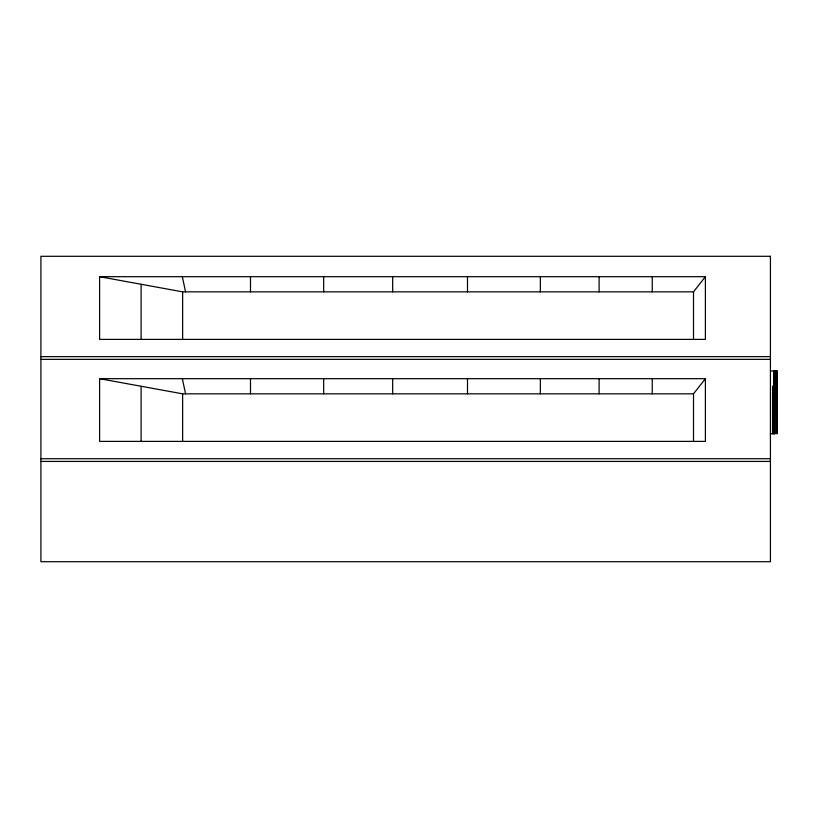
<?xml version="1.0" encoding="UTF-8"?>
<svg xmlns="http://www.w3.org/2000/svg" width="818" height="818" viewBox="0 0 818 818"><rect width="100%" height="100%" fill="white"/><g stroke="black" fill="none" stroke-linecap="round" stroke-linejoin="round"><path stroke-width="1.23" d="M777.1 371.014L777.1 433.724L777.1 371.014L770.423 371.014M693.511 339.398L693.511 291.852L705.392 276.689L99.602 276.689L99.602 339.398L705.392 339.398L705.392 276.689M693.511 441.393L693.511 393.836L705.392 378.683L99.602 378.683L99.602 441.393L705.392 441.393L705.392 378.683M99.602 276.689L182.639 291.852L693.511 291.852M40.9 356.648L770.423 356.648M40.9 359.358L770.423 359.358M777.039 386.168L772.57 386.168L772.57 433.724M99.602 378.683L182.639 393.836L693.511 393.836M770.423 433.724L775.341 433.724L775.403 371.014M40.9 458.714L770.423 458.714M40.9 461.424L770.423 461.424M182.342 276.689L185.553 291.852M182.342 378.683L185.553 393.836M774.268 433.724L773.818 371.014L773.818 433.724M774.268 371.014L774.278 386.168M776.814 371.014L776.814 386.168M776.527 371.014L776.527 386.168M776.21 371.014L776.21 386.168M775.812 371.014L775.812 386.168M775.035 371.014L775.035 386.168M774.636 371.014L774.636 386.168M774.043 378.591L774.043 433.724M773.705 371.014L773.705 386.065M652.253 276.689L652.253 291.852M652.253 378.683L652.253 393.836M599.113 276.689L599.113 291.852M599.113 378.683L599.113 393.836M540.35 276.689L540.35 291.852M540.35 378.683L540.35 393.836M467.497 276.689L467.497 291.852M467.497 378.683L467.497 393.836M392.671 276.689L392.671 291.852M392.671 378.683L392.671 393.836M323.672 276.689L323.672 291.852M323.672 378.683L323.672 393.836M250.492 276.689L250.492 291.852M250.492 378.683L250.492 393.836M182.639 291.852L182.639 339.398M182.639 393.836L182.639 441.393M141.115 284.265L141.115 339.398M141.115 386.26L141.115 441.393M770.423 256.3L40.9 256.3L40.9 561.7L770.423 561.7L770.423 256.3"/></g></svg>
